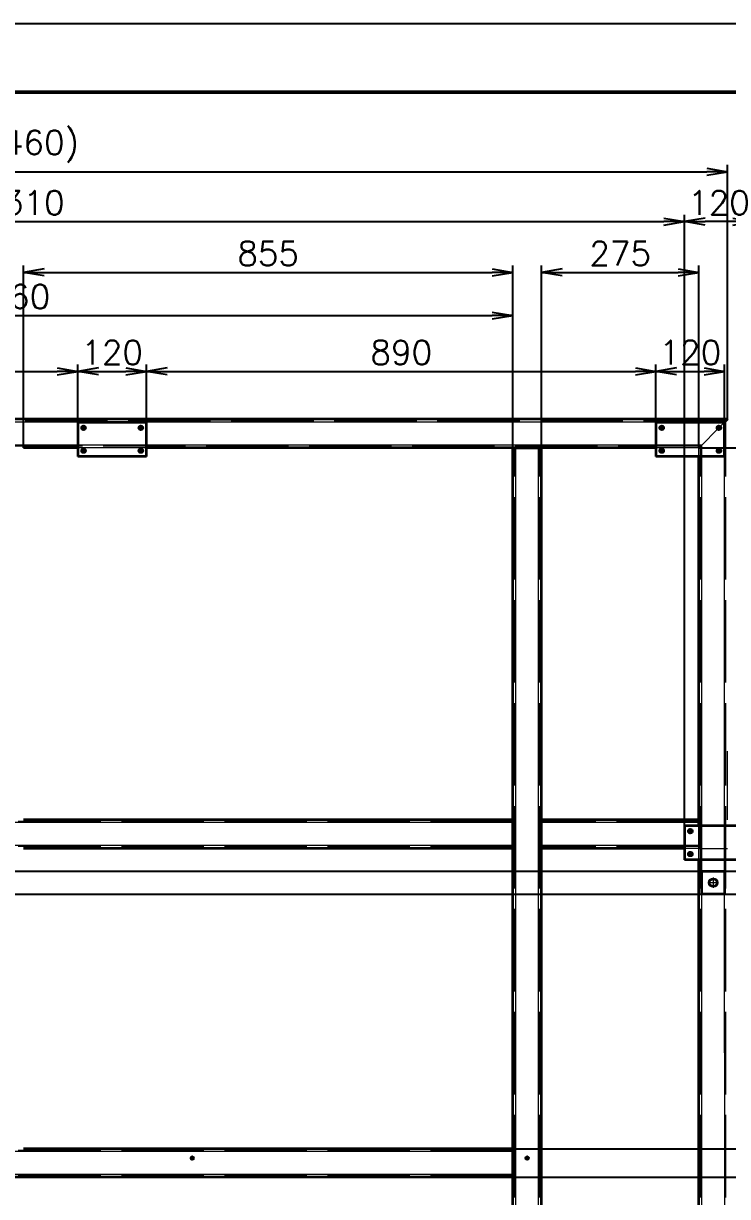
# Model space of a CAD drawing. Header units: millimetres. Extents: x -73083 to 81340, y -6859 to 6812.
# Drawn here: x -50515 to -49285, y -3861 to -1810 of the extents above; entities that cross this region are included whole.
import ezdxf

# ---------------------------------------------------------------- set-up
doc = ezdxf.new("R2010")
doc.units = ezdxf.units.MM
for name, pattern in [('AM_ISO02W050', [7.5, 6, -1.5]), ('AM_ISO08W050', [18, 12, -1.5, 3, -1.5]), ('DASHDOT', [18.5, 12, -3, 0.5, -3]), ('DASHED', [15, 12, -3])]:
    doc.linetypes.add(name, pattern=pattern)
doc.layers.add('A3', color=7, linetype='Continuous', plot=False)
for name, color, linetype, lineweight in [('AM_7', 2, 'AM_ISO08W050', 25), ('AM_HID', 1, 'AM_ISO02W050', 25), ('AM_VIS', 7, 'Continuous', 50)]:
    doc.layers.add(name, color=color, linetype=linetype, lineweight=lineweight)
doc.layers.add('word_dim', color=253, linetype='Continuous')
doc.styles.get("Standard").update_dxf_attribs({"font": 'romans.shx', "bigfont": 'bigfont.shx'})
doc.dimstyles.new('STANDARD1-12', dxfattribs={"dimscale": 12, "dimtxt": 3.5, "dimasz": 3, "dimexe": 1, "dimexo": 0, "dimgap": 1, "dimtad": 3, "dimdec": 1, "dimdsep": 46, "dimtxsty": 'Standard', "dimblk1": 'OPEN', "dimblk2": 'OPEN', "dimsah": 1, "dimcen": 0, "dimclrd": 256, "dimclre": 256, "dimclrt": 3, "dimadec": 0, "dimazin": 0, "dimtfac": 1, "dimtdec": 1, "dimtmove": 0, "dimatfit": 3, "dimldrblk": 'OPEN', "dimfxl": 0, "dimtolj": 1, "dimtzin": 0, "dimarcsym": 0})

# ---------------------------------------------------------------- blocks, each defined once
blk = doc.blocks.new('_Open')
at = {"color": 0, "lineweight": -2}
for p, q in [((-1, 0.167), (0, 0)), ((-1, -0.167), (0, 0)), ((0, 0), (-1, 0))]:
    blk.add_line(p, q, dxfattribs=at)
blk = doc.blocks.new('*D816')
at = {"layer": 'DEFPOINTS', "color": 0, "linetype": 'Continuous', "ltscale": 5}
for p in [(-50419.8, -2418.3), (-50863.7, -2507), (-50419.8, -2507)]:
    blk.add_point(p, dxfattribs=at)
at = {"layer": 'word_dim', "linetype": 'Continuous', "lineweight": -2, "ltscale": 5}
for p, q in [((-50863.7, -2507), (-50863.7, -2406.3)), ((-50827.7, -2418.3), (-50455.8, -2418.3)), ((-50419.8, -2507), (-50419.8, -2406.3))]:
    blk.add_line(p, q, dxfattribs=at)
at = {"layer": 'word_dim', "linetype": 'Continuous', "lineweight": -2, "ltscale": 5, "xscale": 36, "yscale": 36, "zscale": 36, "rotation": 180}
blk.add_blockref('_Open', (-50863.7, -2418.3), dxfattribs=at)
at = {"layer": 'word_dim', "linetype": 'Continuous', "lineweight": -2, "ltscale": 5, "xscale": 36, "yscale": 36, "zscale": 36}
blk.add_blockref('_Open', (-50419.8, -2418.3), dxfattribs=at)
at = {"layer": 'word_dim', "color": 3, "linetype": 'Continuous', "ltscale": 5, "insert": (-50641.8, -2385.3), "char_height": 42, "attachment_point": 5}
blk.add_mtext('\\A1;444', dxfattribs=at)
blk = doc.blocks.new('*D818')
at = {"layer": 'DEFPOINTS', "color": 0, "linetype": 'Continuous', "ltscale": 5}
for p in [(-49409.8, -2418.3), (-50299.8, -2507), (-49409.8, -2507.1)]:
    blk.add_point(p, dxfattribs=at)
at = {"layer": 'word_dim', "linetype": 'Continuous', "lineweight": -2, "ltscale": 5}
for p, q in [((-50299.8, -2507), (-50299.8, -2406.3)), ((-50263.8, -2418.3), (-49445.8, -2418.3)), ((-49409.8, -2507.1), (-49409.8, -2406.3))]:
    blk.add_line(p, q, dxfattribs=at)
at = {"layer": 'word_dim', "linetype": 'Continuous', "lineweight": -2, "ltscale": 5, "xscale": 36, "yscale": 36, "zscale": 36, "rotation": 180}
blk.add_blockref('_Open', (-50299.8, -2418.3), dxfattribs=at)
at = {"layer": 'word_dim', "linetype": 'Continuous', "lineweight": -2, "ltscale": 5, "xscale": 36, "yscale": 36, "zscale": 36}
blk.add_blockref('_Open', (-49409.8, -2418.3), dxfattribs=at)
at = {"layer": 'word_dim', "color": 3, "linetype": 'Continuous', "ltscale": 5, "insert": (-49854.8, -2385.3), "char_height": 42, "attachment_point": 5}
blk.add_mtext('\\A1;890', dxfattribs=at)
blk = doc.blocks.new('*D819')
at = {"layer": 'DEFPOINTS', "color": 0, "linetype": 'Continuous', "ltscale": 5}
for p in [(-50299.8, -2418.3), (-50419.8, -2507), (-50299.8, -2507)]:
    blk.add_point(p, dxfattribs=at)
at = {"layer": 'word_dim', "linetype": 'Continuous', "lineweight": -2, "ltscale": 5}
for p, q in [((-50419.8, -2507), (-50419.8, -2406.3)), ((-50383.8, -2418.3), (-50335.8, -2418.3)), ((-50299.8, -2507), (-50299.8, -2406.3))]:
    blk.add_line(p, q, dxfattribs=at)
at = {"layer": 'word_dim', "linetype": 'Continuous', "lineweight": -2, "ltscale": 5, "xscale": 36, "yscale": 36, "zscale": 36, "rotation": 180}
blk.add_blockref('_Open', (-50419.8, -2418.3), dxfattribs=at)
at = {"layer": 'word_dim', "linetype": 'Continuous', "lineweight": -2, "ltscale": 5, "xscale": 36, "yscale": 36, "zscale": 36}
blk.add_blockref('_Open', (-50299.8, -2418.3), dxfattribs=at)
at = {"layer": 'word_dim', "color": 3, "linetype": 'Continuous', "ltscale": 5, "insert": (-50359.8, -2385.3), "char_height": 42, "attachment_point": 5}
blk.add_mtext('\\A1;120', dxfattribs=at)
blk = doc.blocks.new('*D820')
at = {"layer": 'DEFPOINTS', "color": 0, "linetype": 'Continuous', "ltscale": 5}
for p in [(-49289.8, -2418.3), (-49409.8, -2507.1), (-49289.8, -2507.1)]:
    blk.add_point(p, dxfattribs=at)
at = {"layer": 'word_dim', "linetype": 'Continuous', "lineweight": -2, "ltscale": 5}
for p, q in [((-49409.8, -2507.1), (-49409.8, -2406.3)), ((-49373.8, -2418.3), (-49325.8, -2418.3)), ((-49289.8, -2507.1), (-49289.8, -2406.3))]:
    blk.add_line(p, q, dxfattribs=at)
at = {"layer": 'word_dim', "linetype": 'Continuous', "lineweight": -2, "ltscale": 5, "xscale": 36, "yscale": 36, "zscale": 36, "rotation": 180}
blk.add_blockref('_Open', (-49409.8, -2418.3), dxfattribs=at)
at = {"layer": 'word_dim', "linetype": 'Continuous', "lineweight": -2, "ltscale": 5, "xscale": 36, "yscale": 36, "zscale": 36}
blk.add_blockref('_Open', (-49289.8, -2418.3), dxfattribs=at)
at = {"layer": 'word_dim', "color": 3, "linetype": 'Continuous', "ltscale": 5, "insert": (-49349.8, -2385.3), "char_height": 42, "attachment_point": 5}
blk.add_mtext('\\A1;120', dxfattribs=at)
blk = doc.blocks.new('*D834')
at = {"layer": 'DEFPOINTS', "color": 0, "ltscale": 2}
for p in [(-49284.8, -2069.3), (-51744.8, -2502), (-49284.8, -2502)]:
    blk.add_point(p, dxfattribs=at)
at = {"layer": 'word_dim', "lineweight": -2, "ltscale": 2}
for p, q in [((-51744.8, -2502), (-51744.8, -2057.3)), ((-51708.8, -2069.3), (-49320.8, -2069.3)), ((-49284.8, -2502), (-49284.8, -2057.3))]:
    blk.add_line(p, q, dxfattribs=at)
at = {"layer": 'word_dim', "lineweight": -2, "ltscale": 2, "xscale": 36, "yscale": 36, "zscale": 36, "rotation": 180}
blk.add_blockref('_Open', (-51744.8, -2069.3), dxfattribs=at)
at = {"layer": 'word_dim', "lineweight": -2, "ltscale": 2, "xscale": 36, "yscale": 36, "zscale": 36}
blk.add_blockref('_Open', (-49284.8, -2069.3), dxfattribs=at)
at = {"layer": 'word_dim', "color": 3, "ltscale": 2, "insert": (-50514.8, -2025.3), "char_height": 42, "attachment_point": 5}
blk.add_mtext('\\A1;(2460)', dxfattribs=at)
blk = doc.blocks.new('*D844')
at = {"layer": 'DEFPOINTS', "color": 0, "ltscale": 2}
for p in [(-49289.8, -3332), (-48206.9, -3332), (-48614.7, -5167)]:
    blk.add_point(p, dxfattribs=at)
at = {"layer": 'word_dim', "lineweight": -2, "ltscale": 2}
for p, q in [((-49289.8, -3332), (-48194.9, -3332)), ((-48206.9, -5131), (-48206.9, -3368)), ((-48614.7, -5167), (-48194.9, -5167))]:
    blk.add_line(p, q, dxfattribs=at)
at = {"layer": 'word_dim', "lineweight": -2, "ltscale": 2, "xscale": 36, "yscale": 36, "zscale": 36}
for p, rotation in [((-48206.9, -3332), 90), ((-48206.9, -5167), 270)]:
    blk.add_blockref('_Open', p, dxfattribs=dict(at, rotation=rotation))
at = {"layer": 'word_dim', "color": 3, "ltscale": 2, "insert": (-48239.9, -4249.5), "char_height": 42, "attachment_point": 5, "rotation": 90}
blk.add_mtext('\\A1;1835', dxfattribs=at)
blk = doc.blocks.new('*D845')
at = {"layer": 'DEFPOINTS', "color": 0, "ltscale": 2}
for p in [(-51699.8, -3292), (-51699.8, -3332), (-48206.9, -3332)]:
    blk.add_point(p, dxfattribs=at)
at = {"layer": 'word_dim', "lineweight": -2, "ltscale": 2}
for p, q in [((-48206.9, -3256), (-48206.9, -3120.4)), ((-51699.8, -3292), (-48194.9, -3292)), ((-48206.9, -3332), (-48206.9, -3292)), ((-51699.8, -3332), (-48194.9, -3332)), ((-48206.9, -3368), (-48206.9, -3404))]:
    blk.add_line(p, q, dxfattribs=at)
at = {"layer": 'word_dim', "lineweight": -2, "ltscale": 2, "xscale": 36, "yscale": 36, "zscale": 36}
for p, rotation in [((-48206.9, -3292), 270), ((-48206.9, -3332), 90)]:
    blk.add_blockref('_Open', p, dxfattribs=dict(at, rotation=rotation))
at = {"layer": 'word_dim', "color": 3, "ltscale": 2, "insert": (-48239.9, -3166.4), "char_height": 42, "attachment_point": 5, "rotation": 90}
blk.add_mtext('\\A1;40', dxfattribs=at)
blk = doc.blocks.new('*D849')
at = {"layer": 'DEFPOINTS', "color": 0, "ltscale": 2}
for p in [(-49359.8, -2156.5), (-51669.8, -3212), (-49359.8, -3212)]:
    blk.add_point(p, dxfattribs=at)
at = {"layer": 'word_dim', "lineweight": -2, "ltscale": 2}
for p, q in [((-51669.8, -3212), (-51669.8, -2144.5)), ((-49359.8, -3212), (-49359.8, -2144.5)), ((-51633.8, -2156.5), (-49395.8, -2156.5))]:
    blk.add_line(p, q, dxfattribs=at)
at = {"layer": 'word_dim', "lineweight": -2, "ltscale": 2, "xscale": 36, "yscale": 36, "zscale": 36, "rotation": 180}
blk.add_blockref('_Open', (-51669.8, -2156.5), dxfattribs=at)
at = {"layer": 'word_dim', "lineweight": -2, "ltscale": 2, "xscale": 36, "yscale": 36, "zscale": 36}
blk.add_blockref('_Open', (-49359.8, -2156.5), dxfattribs=at)
at = {"layer": 'word_dim', "color": 3, "ltscale": 2, "insert": (-50514.8, -2123.5), "char_height": 42, "attachment_point": 5}
blk.add_mtext('\\A1;2310', dxfattribs=at)
blk = doc.blocks.new('*D850')
at = {"layer": 'DEFPOINTS', "color": 0, "ltscale": 2}
for p in [(-49359.8, -2156.5), (-49359.8, -3212), (-49239.8, -3212)]:
    blk.add_point(p, dxfattribs=at)
at = {"layer": 'word_dim', "lineweight": -2, "ltscale": 2}
for p, q in [((-49359.8, -3212), (-49359.8, -2144.5)), ((-49239.8, -3212), (-49239.8, -2144.5)), ((-49275.8, -2156.5), (-49323.8, -2156.5))]:
    blk.add_line(p, q, dxfattribs=at)
at = {"layer": 'word_dim', "lineweight": -2, "ltscale": 2, "xscale": 36, "yscale": 36, "zscale": 36, "rotation": 180}
blk.add_blockref('_Open', (-49359.8, -2156.5), dxfattribs=at)
at = {"layer": 'word_dim', "lineweight": -2, "ltscale": 2, "xscale": 36, "yscale": 36, "zscale": 36}
blk.add_blockref('_Open', (-49239.8, -2156.5), dxfattribs=at)
at = {"layer": 'word_dim', "color": 3, "ltscale": 2, "insert": (-49299.8, -2123.5), "char_height": 42, "attachment_point": 5}
blk.add_mtext('\\A1;120', dxfattribs=at)
blk = doc.blocks.new('*D859')
at = {"layer": 'DEFPOINTS', "color": 0, "ltscale": 2}
for p in [(-49659.8, -3827), (-48060.3, -3827), (-49659.8, -4577)]:
    blk.add_point(p, dxfattribs=at)
at = {"layer": 'word_dim', "lineweight": -2, "ltscale": 2}
for p, q in [((-49659.8, -3827), (-48048.3, -3827)), ((-48060.3, -4541), (-48060.3, -3863)), ((-49659.8, -4577), (-48048.3, -4577))]:
    blk.add_line(p, q, dxfattribs=at)
at = {"layer": 'word_dim', "lineweight": -2, "ltscale": 2, "xscale": 36, "yscale": 36, "zscale": 36}
for p, rotation in [((-48060.3, -3827), 90), ((-48060.3, -4577), 270)]:
    blk.add_blockref('_Open', p, dxfattribs=dict(at, rotation=rotation))
at = {"layer": 'word_dim', "color": 3, "ltscale": 2, "insert": (-48093.3, -4202), "char_height": 42, "attachment_point": 5, "rotation": 90}
blk.add_mtext('\\A1;750', dxfattribs=at)
blk = doc.blocks.new('*D860')
at = {"layer": 'DEFPOINTS', "color": 0, "ltscale": 2}
for p in [(-48664.8, -3252), (-48060.3, -3252), (-49659.8, -3827)]:
    blk.add_point(p, dxfattribs=at)
at = {"layer": 'word_dim', "lineweight": -2, "ltscale": 2}
for p, q in [((-48664.8, -3252), (-48048.3, -3252)), ((-48060.3, -3791), (-48060.3, -3288)), ((-49659.8, -3827), (-48048.3, -3827))]:
    blk.add_line(p, q, dxfattribs=at)
at = {"layer": 'word_dim', "lineweight": -2, "ltscale": 2, "xscale": 36, "yscale": 36, "zscale": 36}
for p, rotation in [((-48060.3, -3252), 90), ((-48060.3, -3827), 270)]:
    blk.add_blockref('_Open', p, dxfattribs=dict(at, rotation=rotation))
at = {"layer": 'word_dim', "color": 3, "ltscale": 2, "insert": (-48093.3, -3539.5), "char_height": 42, "attachment_point": 5, "rotation": 90}
blk.add_mtext('\\A1;575', dxfattribs=at)
blk = doc.blocks.new('*D861')
at = {"layer": 'DEFPOINTS', "color": 0, "ltscale": 2}
for p in [(-49334.8, -2552), (-48060.3, -2552), (-48664.8, -3252)]:
    blk.add_point(p, dxfattribs=at)
at = {"layer": 'word_dim', "lineweight": -2, "ltscale": 2}
for p, q in [((-49334.8, -2552), (-48048.3, -2552)), ((-48060.3, -3216), (-48060.3, -2588)), ((-48664.8, -3252), (-48048.3, -3252))]:
    blk.add_line(p, q, dxfattribs=at)
at = {"layer": 'word_dim', "lineweight": -2, "ltscale": 2, "xscale": 36, "yscale": 36, "zscale": 36}
for p, rotation in [((-48060.3, -2552), 90), ((-48060.3, -3252), 270)]:
    blk.add_blockref('_Open', p, dxfattribs=dict(at, rotation=rotation))
at = {"layer": 'word_dim', "color": 3, "ltscale": 2, "insert": (-48093.3, -2902), "char_height": 42, "attachment_point": 5, "rotation": 90}
blk.add_mtext('\\A1;700', dxfattribs=at)
blk = doc.blocks.new('*D867')
at = {"layer": 'DEFPOINTS', "color": 0, "ltscale": 2}
for p in [(-49659.8, -2245.3), (-50514.8, -2552), (-49659.8, -2552)]:
    blk.add_point(p, dxfattribs=at)
at = {"layer": 'word_dim', "lineweight": -2, "ltscale": 2}
for p, q in [((-50514.8, -2552), (-50514.8, -2233.3)), ((-49659.8, -2552), (-49659.8, -2233.3)), ((-50478.8, -2245.3), (-49695.8, -2245.3))]:
    blk.add_line(p, q, dxfattribs=at)
at = {"layer": 'word_dim', "lineweight": -2, "ltscale": 2, "xscale": 36, "yscale": 36, "zscale": 36, "rotation": 180}
blk.add_blockref('_Open', (-50514.8, -2245.3), dxfattribs=at)
at = {"layer": 'word_dim', "lineweight": -2, "ltscale": 2, "xscale": 36, "yscale": 36, "zscale": 36}
blk.add_blockref('_Open', (-49659.8, -2245.3), dxfattribs=at)
at = {"layer": 'word_dim', "color": 3, "ltscale": 2, "insert": (-50087.3, -2212.3), "char_height": 42, "attachment_point": 5}
blk.add_mtext('\\A1;855', dxfattribs=at)
blk = doc.blocks.new('*D868')
at = {"layer": 'DEFPOINTS', "color": 0, "ltscale": 2}
for p in [(-49334.8, -2245.3), (-49609.8, -2552), (-49334.8, -2552)]:
    blk.add_point(p, dxfattribs=at)
at = {"layer": 'word_dim', "lineweight": -2, "ltscale": 2}
for p, q in [((-49609.8, -2552), (-49609.8, -2233.3)), ((-49334.8, -2552), (-49334.8, -2233.3)), ((-49573.8, -2245.3), (-49370.8, -2245.3))]:
    blk.add_line(p, q, dxfattribs=at)
at = {"layer": 'word_dim', "lineweight": -2, "ltscale": 2, "xscale": 36, "yscale": 36, "zscale": 36, "rotation": 180}
blk.add_blockref('_Open', (-49609.8, -2245.3), dxfattribs=at)
at = {"layer": 'word_dim', "lineweight": -2, "ltscale": 2, "xscale": 36, "yscale": 36, "zscale": 36}
blk.add_blockref('_Open', (-49334.8, -2245.3), dxfattribs=at)
at = {"layer": 'word_dim', "color": 3, "ltscale": 2, "insert": (-49472.3, -2212.3), "char_height": 42, "attachment_point": 5}
blk.add_mtext('\\A1;275', dxfattribs=at)
blk = doc.blocks.new('*D870')
at = {"layer": 'DEFPOINTS', "color": 0, "ltscale": 2}
for p in [(-49659.8, -2320.7), (-51419.8, -2552), (-49659.8, -2552)]:
    blk.add_point(p, dxfattribs=at)
at = {"layer": 'word_dim', "lineweight": -2, "ltscale": 2}
for p, q in [((-51419.8, -2552), (-51419.8, -2308.7)), ((-49659.8, -2552), (-49659.8, -2308.7)), ((-51383.8, -2320.7), (-49695.8, -2320.7))]:
    blk.add_line(p, q, dxfattribs=at)
at = {"layer": 'word_dim', "lineweight": -2, "ltscale": 2, "xscale": 36, "yscale": 36, "zscale": 36, "rotation": 180}
blk.add_blockref('_Open', (-51419.8, -2320.7), dxfattribs=at)
at = {"layer": 'word_dim', "lineweight": -2, "ltscale": 2, "xscale": 36, "yscale": 36, "zscale": 36}
blk.add_blockref('_Open', (-49659.8, -2320.7), dxfattribs=at)
at = {"layer": 'word_dim', "color": 3, "ltscale": 2, "insert": (-50539.8, -2287.7), "char_height": 42, "attachment_point": 5}
blk.add_mtext('\\A1;1760', dxfattribs=at)
blk = doc.blocks.new('*D872')
at = {"layer": 'DEFPOINTS', "color": 0, "ltscale": 2}
for p in [(-49334.8, -2552), (-48354.6, -2552), (-49659.8, -3777)]:
    blk.add_point(p, dxfattribs=at)
at = {"layer": 'word_dim', "lineweight": -2, "ltscale": 2}
for p, q in [((-49334.8, -2552), (-48342.6, -2552)), ((-48354.6, -3741), (-48354.6, -2588)), ((-49659.8, -3777), (-48342.6, -3777))]:
    blk.add_line(p, q, dxfattribs=at)
at = {"layer": 'word_dim', "lineweight": -2, "ltscale": 2, "xscale": 36, "yscale": 36, "zscale": 36}
for p, rotation in [((-48354.6, -2552), 90), ((-48354.6, -3777), 270)]:
    blk.add_blockref('_Open', p, dxfattribs=dict(at, rotation=rotation))
at = {"layer": 'word_dim', "color": 3, "ltscale": 2, "insert": (-48387.6, -3164.5), "char_height": 42, "attachment_point": 5, "rotation": 90}
blk.add_mtext('\\A1;1225', dxfattribs=at)

msp = doc.modelspace()

# ---------------------------------------------------------------- linework, layer by layer
at = {"layer": 'A3', "linetype": 'Continuous'}
msp.add_lwpolyline([(-53597.05373, -1810.23226), (-46469.05373, -1810.23226), (-46469.05373, -6850.23226), (-53597.05373, -6850.23226)], close=True, dxfattribs=at)
at = {"layer": 'AM_7', "linetype": 'DASHDOT', "lineweight": 13, "ltscale": 12}
for p, q in [((-50405.4589, -2517.04586), (-50414.10001, -2517.04586)), ((-50409.77945, -2512.7253), (-50409.77945, -2521.36641)), ((-50305.4589, -2517.04549), (-50314.10001, -2517.04549)), ((-50309.77945, -2512.72493), (-50309.77945, -2521.36605)), ((-49395.4589, -2517.04305), (-49404.10001, -2517.04305)), ((-49399.77945, -2512.72249), (-49399.77945, -2521.36348)), ((-49295.4589, -2517.04268), (-49304.10001, -2517.04268)), ((-49299.77945, -2512.72213), (-49299.77945, -2521.36324)), ((-50405.45877, -2557.04586), (-50414.09989, -2557.04586)), ((-50409.77933, -2552.7253), (-50409.77933, -2561.36641)), ((-50305.45877, -2557.04549), (-50314.09989, -2557.04549)), ((-50309.77933, -2552.72493), (-50309.77933, -2561.36605)), ((-49395.45877, -2557.04305), (-49404.09989, -2557.04305)), ((-49399.77933, -2552.72249), (-49399.77933, -2561.36348)), ((-49295.45877, -2557.04268), (-49304.09989, -2557.04268)), ((-49299.77933, -2552.72213), (-49299.77933, -2561.36324)), ((-49349.7775, -3217.70528), (-49349.7775, -3226.34639)), ((-49345.45694, -3222.02584), (-49354.09806, -3222.02584)), ((-49349.77738, -3257.70534), (-49349.77738, -3266.34639)), ((-49345.45682, -3262.02584), (-49354.09793, -3262.02584)), ((-49300.7941, -3312.02565), (-49318.77957, -3312.02565)), ((-49309.78678, -3303.03286), (-49309.78678, -3321.01839))]:
    msp.add_line(p, q, dxfattribs=at)
at = {"layer": 'AM_7', "linetype": 'DASHDOT', "lineweight": 13, "ltscale": 0.159802}
for p, q in [((-50219.77579, -3790.11153), (-50219.77579, -3796.50362)), ((-49634.77579, -3790.11141), (-49634.77579, -3796.5035)), ((-50216.57975, -3793.30757), (-50222.97184, -3793.30757)), ((-49631.57975, -3793.30745), (-49637.97184, -3793.30745))]:
    msp.add_line(p, q, dxfattribs=at)
at = {"layer": 'AM_HID', "linetype": 'DASHED', "lineweight": 13, "ltscale": 12}
for p, q in [((-49287.77994, -2505.04268), (-51741.78018, -2505.04964)), ((-49289.78018, -2507.04268), (-51739.78043, -2507.04964)), ((-49409.81339, -2502.04305), (-49409.81302, -2552.03096)), ((-49329.77982, -2547.0428), (-49302.12979, -2519.39254)), ((-49329.77945, -2547.0428), (-49302.12955, -2519.39278)), ((-49297.4296, -2514.69246), (-49289.77994, -2507.04268)), ((-49297.42935, -2514.69258), (-49289.77957, -2507.04268)), ((-49289.81302, -2552.03011), (-49289.81339, -2502.04268)), ((-49289.77249, -5122.04268), (-49289.77982, -2507.04268)), ((-49289.77945, -2567.04268), (-49289.77957, -2507.04268)), ((-49287.77225, -5122.04268), (-49287.77957, -2505.04268)), ((-49329.78006, -2547.0428), (-51699.78031, -2547.0494)), ((-49331.77982, -2549.0428), (-51697.77994, -2549.0494)), ((-50299.77933, -2547.04549), (-50419.77933, -2547.04586)), ((-50299.77933, -2552.04549), (-50419.77933, -2552.04586)), ((-50099.81296, -2552.02938), (-50219.81296, -2552.03011)), ((-49656.7565, -5122.04366), (-49656.76371, -2552.04366)), ((-49654.75711, -5122.04366), (-49654.76432, -2552.04366)), ((-49614.75711, -5122.04366), (-49614.76432, -2552.04354)), ((-49612.7565, -5122.04366), (-49612.76371, -2552.04354)), ((-49329.77982, -2547.0428), (-49409.77933, -2547.04305)), ((-49334.77982, -2552.0428), (-49409.77933, -2552.04305)), ((-49329.77982, -2547.0428), (-49334.77982, -2552.0428)), ((-49334.77945, -2552.0428), (-49329.77945, -2547.0428)), ((-49334.77945, -2567.0428), (-49334.77945, -2552.0428)), ((-49331.77225, -5122.04268), (-49331.77945, -2549.0428)), ((-49329.77249, -5122.04268), (-49329.7797, -2547.0428)), ((-49329.77945, -2567.0428), (-49329.77945, -2547.0428)), ((-49284.80582, -3202.01912), (-49284.80558, -3082.01912)), ((-49659.77591, -3207.03109), (-51369.77591, -3207.04268)), ((-49659.77567, -3205.03109), (-51369.77567, -3205.04268)), ((-49334.77787, -3207.02962), (-49609.77787, -3207.03035)), ((-49609.762, -3202.03035), (-49609.77762, -3202.03035)), ((-49334.77762, -3205.02962), (-49609.77762, -3205.03035)), ((-49609.76187, -3252.03041), (-49609.762, -3202.03035)), ((-49334.80582, -3202.02962), (-49334.80582, -3252.019)), ((-49334.7775, -3272.02584), (-49334.77762, -3202.02962)), ((-49334.7775, -3247.02968), (-49334.7775, -3212.02584)), ((-49329.77738, -3272.02584), (-49329.7775, -3212.02584)), ((-49289.77738, -3272.02571), (-49289.7775, -3212.02571)), ((-49284.77787, -3202.01912), (-49284.80582, -3202.01912)), ((-49659.77567, -3247.03109), (-51369.77567, -3247.04262)), ((-49659.77542, -3249.03109), (-51369.77542, -3249.04262)), ((-49334.77774, -3247.02968), (-49609.77774, -3247.03041)), ((-49334.7775, -3249.02968), (-49609.7775, -3249.03041)), ((-49609.762, -3252.03041), (-49609.7775, -3252.03041)), ((-49334.7775, -3247.02968), (-49359.77738, -3247.02974)), ((-49334.7775, -3252.02968), (-49359.77738, -3252.02974)), ((-49334.80582, -3252.019), (-49284.77774, -3252.01912)), ((-49334.7775, -3252.02968), (-49334.7775, -3247.02968)), ((-49329.77726, -3332.02584), (-49329.77738, -3292.02584)), ((-49659.77225, -3782.03548), (-51369.77225, -3782.04476)), ((-49659.77201, -3780.03548), (-51369.77201, -3780.04464)), ((-49659.77201, -3822.03548), (-51369.77201, -3822.04476)), ((-49659.77176, -3824.03548), (-51369.77176, -3824.04464))]:
    msp.add_line(p, q, dxfattribs=at)
at = {"layer": 'AM_VIS', "linetype": 'Continuous'}
msp.add_line((-53297.05373, -1930.23226), (-46589.05373, -1930.23226), dxfattribs=at)
at = {"layer": 'AM_VIS', "lineweight": 35, "ltscale": 12}
for p, q in [((-49284.77994, -2502.04268), (-51744.78018, -2502.04964)), ((-50419.77945, -2507.04586), (-50299.77945, -2507.04549)), ((-50419.77945, -2507.04586), (-50419.77933, -2567.04586)), ((-50299.77933, -2567.04549), (-50299.77945, -2507.04549)), ((-50219.81327, -2502.03011), (-50099.81327, -2502.02938)), ((-50219.81327, -2502.03011), (-50219.81327, -2502.04537)), ((-50099.81327, -2502.045), (-50099.81327, -2502.02938)), ((-49409.81339, -2502.03096), (-49289.81339, -2502.03011)), ((-49409.81339, -2502.03096), (-49409.81339, -2502.04305)), ((-49409.77945, -2507.04305), (-49289.77945, -2507.04268)), ((-49409.77945, -2507.04305), (-49409.77933, -2567.04305)), ((-49302.12979, -2519.39254), (-49297.4296, -2514.69246)), ((-49302.12955, -2519.39278), (-49297.42935, -2514.69258)), ((-49289.81339, -2502.04268), (-49289.81339, -2502.03011)), ((-49284.77994, -2502.04268), (-49289.77994, -2507.04268)), ((-49289.77957, -2507.04268), (-49284.77957, -2502.04268)), ((-49289.77933, -2567.04268), (-49289.77945, -2507.04268)), ((-50419.77933, -2552.04586), (-50514.78348, -2552.0461)), ((-49409.77933, -2552.04305), (-50299.77933, -2552.04549)), ((-49659.76383, -2552.04378), (-49654.76371, -2552.04366)), ((-49659.7565, -5117.03218), (-49659.76383, -2552.04378)), ((-49654.76371, -2552.04366), (-49614.76371, -2552.04354)), ((-49614.76371, -2552.04354), (-49609.76383, -2552.04354)), ((-49609.762, -3202.03035), (-49609.76383, -2552.04354)), ((-50299.77933, -2567.04549), (-50419.77933, -2567.04586)), ((-49289.77933, -2567.04268), (-49409.77933, -2567.04305)), ((-49334.77762, -3202.02962), (-49334.77945, -2567.0428)), ((-49334.80558, -3082.019), (-49334.80582, -3202.02962)), ((-49334.77799, -3082.019), (-49334.80558, -3082.019)), ((-49659.77567, -3202.03109), (-50514.77817, -3202.03694)), ((-49659.77567, -3207.03109), (-49659.77567, -3202.03109)), ((-49659.7753, -3247.03109), (-49659.77567, -3207.03109)), ((-49609.77762, -3207.03035), (-49609.77762, -3202.03035)), ((-49609.7775, -3247.03041), (-49609.77762, -3207.03035)), ((-49334.77762, -3202.02962), (-49609.762, -3202.03035)), ((-49359.7775, -3212.02596), (-49239.7775, -3212.02559)), ((-49359.7775, -3212.02596), (-49359.77726, -3272.0259)), ((-49334.77762, -3207.02962), (-49334.77762, -3202.02962)), ((-49334.7775, -3212.02584), (-49334.77762, -3207.02962)), ((-49659.7753, -3252.03109), (-50514.7778, -3252.03688)), ((-49659.7753, -3252.03109), (-49659.77542, -3247.03109)), ((-49609.7775, -3252.03041), (-49609.7775, -3247.03041)), ((-49359.77738, -3252.02974), (-49609.762, -3252.03041)), ((-49609.75931, -4152.02986), (-49609.76187, -3252.03041)), ((-49239.77726, -3272.02553), (-49359.77726, -3272.0259)), ((-49334.77494, -4152.02791), (-49334.7775, -3272.02584)), ((-49329.78702, -3292.02578), (-49289.78702, -3292.02547)), ((-49329.78665, -3332.02578), (-49329.78702, -3292.02578)), ((-49289.78702, -3292.02547), (-49289.78665, -3332.02547)), ((-49289.78665, -3332.02547), (-49329.78665, -3332.02578)), ((-49659.77201, -3777.03548), (-50514.77353, -3777.04)), ((-49659.77201, -3782.03548), (-49659.77201, -3777.03548)), ((-49659.77176, -3822.03548), (-49659.77201, -3782.03548)), ((-49659.77176, -3827.03548), (-51369.77176, -3827.04464)), ((-49659.77176, -3827.03548), (-49659.77176, -3822.03548))]:
    msp.add_line(p, q, dxfattribs=at)
at = {"layer": 'AM_VIS', "lineweight": 13, "ltscale": 12}
for p, q in [((-49289.77994, -2507.04268), (-50863.76078, -2507.04708)), ((-50419.77933, -2547.04586), (-50863.76065, -2547.04708)), ((-49409.77933, -2547.04305), (-50299.77933, -2547.04549)), ((-49654.7565, -5122.0273), (-49654.76371, -2552.04366)), ((-49614.7565, -5122.02706), (-49614.76371, -2552.04354)), ((-49329.7775, -3212.02584), (-49329.77945, -2567.0428)), ((-49289.7775, -3212.02571), (-49289.77945, -2567.04268)), ((-49659.77567, -3207.03109), (-51369.77567, -3207.04268)), ((-49334.77762, -3207.02962), (-49609.77762, -3207.03035)), ((-49659.7753, -3247.03109), (-51369.77542, -3247.04262)), ((-49359.77738, -3247.02974), (-49609.7775, -3247.03041)), ((-49329.77738, -3292.02584), (-49329.77738, -3272.02584)), ((-49289.77213, -5122.02925), (-49289.77738, -3272.02571)), ((-49329.77213, -5122.04268), (-49329.77726, -3332.02584)), ((-49659.77201, -3782.03548), (-51369.77201, -3782.04464)), ((-49659.77176, -3822.03548), (-51369.77176, -3822.04464))]:
    msp.add_line(p, q, dxfattribs=at)
for centre, radius in [((-50409.77945, -2517.04586), 4), ((-50309.77945, -2517.04549), 4), ((-49399.77945, -2517.04305), 4), ((-49299.77945, -2517.04268), 4), ((-50409.77933, -2557.04586), 4), ((-50309.77933, -2557.04549), 4), ((-49399.77933, -2557.04305), 4), ((-49299.77933, -2557.04268), 4), ((-49349.7775, -3222.02584), 4), ((-49349.77738, -3262.02584), 4), ((-49309.78678, -3312.02565), 8)]:
    msp.add_circle(centre, radius, dxfattribs=at)
at = {"layer": 'AM_VIS', "lineweight": 35, "ltscale": 12}
for centre, radius in [((-50409.77945, -2517.04586), 3.3235), ((-50309.77945, -2517.04549), 3.3235), ((-49399.77945, -2517.04305), 3.3235), ((-49299.77945, -2517.04268), 3.3235), ((-50409.77933, -2557.04586), 3.3235), ((-50309.77933, -2557.04549), 3.3235), ((-49399.77933, -2557.04305), 3.3235), ((-49299.77933, -2557.04268), 3.3235), ((-49349.7775, -3222.02584), 3.3235), ((-49349.77738, -3262.02584), 3.3235), ((-49309.78678, -3312.02565), 6.9175)]:
    msp.add_circle(centre, radius, dxfattribs=at)
at = {"layer": 'AM_VIS', "lineweight": 35}
for centre in [(-50219.77579, -3793.30757), (-49634.77579, -3793.30745)]:
    msp.add_circle(centre, 2.4585, dxfattribs=at)

# ---------------------------------------------------------------- dimensions: what is measured, and where the dimension line sits
at = {"layer": 'word_dim', "ltscale": 2}
dim = msp.add_linear_dim(base=(-49284.75663, -2069.34864), p1=(-51744.76895, -2502.01762), p2=(-49284.75663, -2502.02915), text='(<>)', dimstyle='STANDARD1-12', dxfattribs=at)
dim.commit()
dim.dimension.update_dxf_attribs({"geometry": '*D834', "text_midpoint": (-50514.76279, -2025.34864)})
for base, p1, p2, picture, middle in [((-49359.77054, -2156.503), (-51669.77103, -3212.03633), (-49359.77054, -3212.04573), '*D849', (-50514.77079, -2123.503)), ((-49659.75254, -2245.33811), (-50514.77225, -2552.04634), (-49659.75254, -2552.04988), '*D867', (-50087.26239, -2212.33811)), ((-49334.76834, -2245.33811), (-49609.7526, -2552.0436), (-49334.76834, -2552.0436), '*D868', (-49472.26047, -2212.33811))]:
    dim = msp.add_linear_dim(base=base, p1=p1, p2=p2, dimstyle='STANDARD1-12', dxfattribs=at)
    dim.commit()
    dim.dimension.update_dxf_attribs({"geometry": picture, "text_midpoint": middle})
for base, p1, p2, picture, middle in [((-49359.77103, -2156.49716), (-49239.77103, -3212.02806), (-49359.77103, -3212.02757), '*D850', (-49299.77103, -2156.49716)), ((-49659.75254, -2320.66773), (-51419.76883, -2552.04866), (-49659.75254, -2552.04285), '*D870', (-50539.76068, -2320.66773))]:
    dim = msp.add_linear_dim(base=base, p1=p1, p2=p2, dimstyle='STANDARD1-12', dxfattribs=at)
    dim.commit()
    dim.dimension.update_dxf_attribs({"geometry": picture, "text_midpoint": middle, "dimtype": 160})
at = {"layer": 'word_dim', "linetype": 'Continuous', "ltscale": 5}
for base, p1, p2, picture, middle in [((-50419.76804, -2418.30301), (-50863.74936, -2507.03224), (-50419.76804, -2507.04683), '*D816', (-50641.7587, -2385.30301)), ((-49409.76804, -2418.30301), (-50299.76804, -2507.04732), (-49409.76804, -2507.05098), '*D818', (-49854.76804, -2385.30301))]:
    dim = msp.add_linear_dim(base=base, p1=p1, p2=p2, dimstyle='STANDARD1-12', dxfattribs=at)
    dim.commit()
    dim.dimension.update_dxf_attribs({"geometry": picture, "text_midpoint": middle})
for base, p1, p2, picture, middle in [((-50299.76804, -2418.30301), (-50419.76804, -2507.04683), (-50299.76804, -2507.04732), '*D819', (-50359.76804, -2418.30301)), ((-49289.76841, -2418.30301), (-49409.76804, -2507.05098), (-49289.76841, -2507.05147), '*D820', (-49349.76822, -2418.30301))]:
    dim = msp.add_linear_dim(base=base, p1=p1, p2=p2, dimstyle='STANDARD1-12', dxfattribs=at)
    dim.commit()
    dim.dimension.update_dxf_attribs({"geometry": picture, "text_midpoint": middle, "dimtype": 160})
at = {"layer": 'word_dim', "ltscale": 2}
for base, p1, p2, picture, middle in [((-48354.5763, -2552.04512), (-49659.75785, -3777.0356), (-49334.75687, -2552.04512), '*D872', (-48354.5763, -3164.54036)), ((-48206.92214, -3332.02816), (-51699.76798, -3292.03102), (-51699.76798, -3332.02816), '*D845', (-48206.92214, -3166.40725))]:
    dim = msp.add_linear_dim(base=base, p1=p1, p2=p2, angle=90, dimstyle='STANDARD1-12', dxfattribs=at)
    dim.commit()
    dim.dimension.update_dxf_attribs({"geometry": picture, "text_midpoint": middle, "dimtype": 160})
for base, p1, p2, picture, middle in [((-48060.31525, -2552.04512), (-48664.76004, -3252.03347), (-49334.75711, -2552.04512), '*D861', (-48093.31525, -2902.03929)), ((-48060.31525, -3252.03347), (-49659.75797, -3827.0356), (-48664.76004, -3252.03347), '*D860', (-48093.31525, -3539.53453)), ((-48060.31525, -3827.0356), (-49659.75516, -4577.03548), (-49659.75797, -3827.0356), '*D859', (-48093.31525, -4202.03554))]:
    dim = msp.add_linear_dim(base=base, p1=p1, p2=p2, angle=90, dimstyle='STANDARD1-12', override={"dimtmove": 1}, dxfattribs=at)
    dim.commit()
    dim.dimension.update_dxf_attribs({"geometry": picture, "text_midpoint": middle})
dim = msp.add_linear_dim(base=(-48206.92214, -3332.02816), p1=(-48614.74295, -5167.0356), p2=(-49289.76956, -3332.02816), angle=90, dimstyle='STANDARD1-12', dxfattribs=at)
dim.commit()
dim.dimension.update_dxf_attribs({"geometry": '*D844', "text_midpoint": (-48239.92214, -4249.53188)})

doc.saveas('drawing.dxf')
